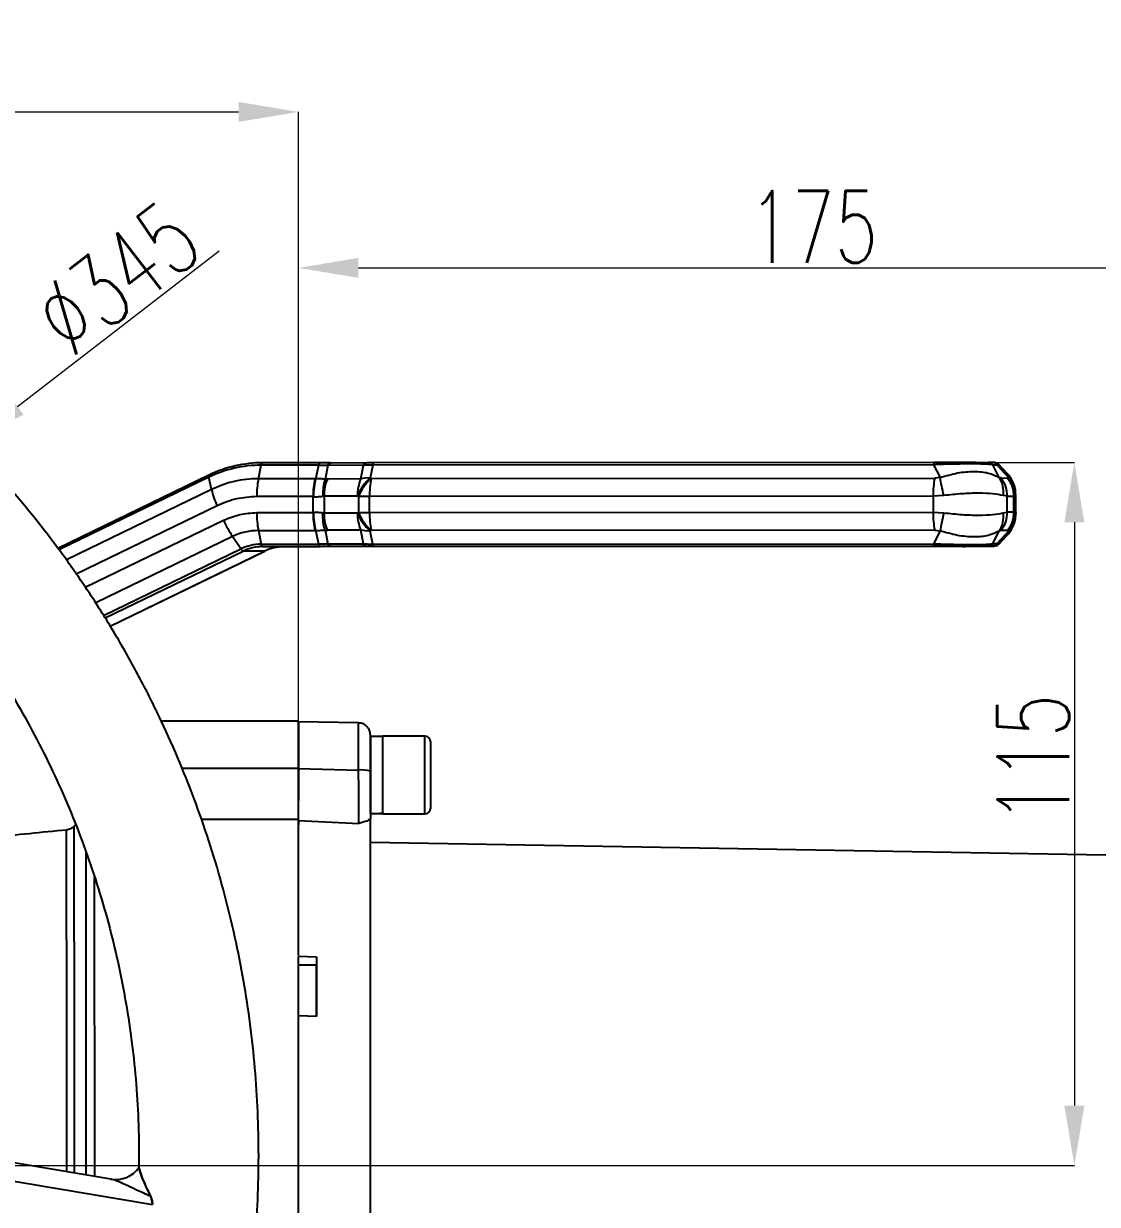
# Model space of a CAD drawing. Header units: millimetres. Extents: x 2371 to 4515, y 843 to 2359.
# Drawn here: x 3357 to 3536.4, y 1241 to 1438.3 of the extents above; entities that cross this region are included whole.
import ezdxf

# ---------------------------------------------------------------- set-up
doc = ezdxf.new("R2010")
doc.units = ezdxf.units.MM
doc.layers.add('AM_5', color=3, linetype='Continuous', lineweight=25)
doc.styles.add('SLDTEXTSTYLE1', font='txt.shx', dxfattribs={"width": 0.7, "bigfont": 'gbcbig.shx'})
doc.dimstyles.new('SLDDIMSTYLE12$0', dxfattribs={"dimtxt": 12, "dimasz": 10, "dimexe": 0, "dimexo": 0.0625, "dimgap": 0.875, "dimtad": 1, "dimdec": 1, "dimlfac": 1.8, "dimrnd": 1e-09, "dimzin": 12, "dimdsep": 46, "dimtxsty": 'SLDTEXTSTYLE1', "dimcen": 0.09, "dimdle": 8.16, "dimclrd": 3, "dimclre": 3, "dimadec": 0, "dimazin": 3, "dimtfac": 1, "dimtdec": 1, "dimtofl": 0, "dimtmove": 0, "dimatfit": 3, "dimfxl": 0, "dimfrac": 2, "dimtolj": 1, "dimlwd": 5, "dimlwe": 5, "dimarcsym": 0})
doc.dimstyles.new('SLDDIMSTYLE12$3', dxfattribs={"dimtxt": 12, "dimasz": 10, "dimexe": 0, "dimexo": 0.0625, "dimgap": 0.875, "dimtad": 1, "dimdec": 1, "dimlfac": 1.8, "dimrnd": 1e-09, "dimzin": 12, "dimdsep": 46, "dimtxsty": 'SLDTEXTSTYLE1', "dimcen": 0.09, "dimdle": 8.16, "dimclrd": 3, "dimclre": 3, "dimadec": 0, "dimazin": 3, "dimtfac": 1, "dimtdec": 1, "dimtofl": 0, "dimtmove": 0, "dimatfit": 3, "dimfxl": 0, "dimfrac": 2, "dimtolj": 1, "dimlwd": 5, "dimlwe": 5, "dimarcsym": 0})

# ---------------------------------------------------------------- blocks, each defined once
blk = doc.blocks.new('*D55')
at = {"layer": 'AM_5', "color": 3, "lineweight": 5, "transparency": 16777216}
blk.add_line((3225.84, 1387.73), (3225.84, 1423.52), dxfattribs=at)
at = {"layer": 'AM_5', "color": 3, "linetype": 'Continuous', "lineweight": 5, "transparency": 16777216}
for p, q in [((3235.84, 1423.52), (3392.91, 1423.52)), ((3402.91, 1321.83), (3402.91, 1423.52))]:
    blk.add_line(p, q, dxfattribs=at)
at = {"layer": 'AM_5', "color": 3, "transparency": 16777216}
for points in [[(3235.84, 1425.19), (3235.84, 1421.86), (3225.84, 1423.52)], [(3392.91, 1425.19), (3392.91, 1421.86), (3402.91, 1423.52)]]:
    blk.add_solid(points, dxfattribs=at)
at = {"layer": 'Defpoints', "color": 0, "transparency": 16777216}
for p in [(3402.91, 1423.52), (3225.84, 1387.67), (3402.91, 1321.77)]:
    blk.add_point(p, dxfattribs=at)
at = {"layer": 'AM_5', "color": 0, "transparency": 16777216, "insert": (3314.38, 1430.4), "char_height": 12, "attachment_point": 5, "style": 'SLDTEXTSTYLE1'}
blk.add_mtext('\\A1;178', dxfattribs=at)
blk = doc.blocks.new('*D45')
at = {"layer": 'AM_5', "color": 3, "lineweight": 5, "transparency": 16777216}
blk.add_line((3402.91, 1319.28), (3402.91, 1397.47), dxfattribs=at)
at = {"layer": 'AM_5', "color": 3, "linetype": 'Continuous', "lineweight": 5, "transparency": 16777216}
for p, q in [((3412.91, 1397.47), (3564.91, 1397.47)), ((3574.91, 1242.13), (3574.91, 1397.47))]:
    blk.add_line(p, q, dxfattribs=at)
at = {"layer": 'AM_5', "color": 3, "transparency": 16777216}
for points in [[(3412.91, 1399.13), (3412.91, 1395.8), (3402.91, 1397.47)], [(3564.91, 1399.13), (3564.91, 1395.8), (3574.91, 1397.47)]]:
    blk.add_solid(points, dxfattribs=at)
at = {"layer": 'Defpoints', "color": 0, "transparency": 16777216}
for p in [(3574.91, 1397.47), (3402.91, 1319.22), (3574.91, 1242.06)]:
    blk.add_point(p, dxfattribs=at)
at = {"layer": 'AM_5', "color": 0, "transparency": 16777216, "insert": (3488.91, 1404.34), "char_height": 12, "attachment_point": 5, "style": 'SLDTEXTSTYLE1'}
blk.add_mtext('\\A1;175', dxfattribs=at)
blk = doc.blocks.new('*D61')
at = {"layer": 'AM_5', "color": 3, "lineweight": 5, "transparency": 16777216}
blk.add_line((3518.18, 1364.99), (3532.53, 1364.99), dxfattribs=at)
at = {"layer": 'AM_5', "color": 3, "linetype": 'Continuous', "lineweight": 5, "transparency": 16777216}
for p, q in [((3532.53, 1354.99), (3532.53, 1257.54)), ((3272.59, 1247.54), (3532.53, 1247.54))]:
    blk.add_line(p, q, dxfattribs=at)
at = {"layer": 'AM_5', "color": 3, "transparency": 16777216}
for points in [[(3530.87, 1354.99), (3534.2, 1354.99), (3532.53, 1364.99)], [(3530.87, 1257.54), (3534.2, 1257.54), (3532.53, 1247.54)]]:
    blk.add_solid(points, dxfattribs=at)
at = {"layer": 'Defpoints', "color": 0, "transparency": 16777216}
for p in [(3518.12, 1364.99), (3272.52, 1247.54), (3532.53, 1247.54)]:
    blk.add_point(p, dxfattribs=at)
at = {"layer": 'AM_5', "color": 0, "transparency": 16777216, "insert": (3525.66, 1315.49), "char_height": 12, "attachment_point": 5, "rotation": 90, "style": 'SLDTEXTSTYLE1'}
blk.add_mtext('\\A1;115', dxfattribs=at)
blk = doc.blocks.new('*D47')
at = {"layer": 'AM_5', "color": 3, "linetype": 'Continuous', "lineweight": 5, "transparency": 16777216}
blk.add_line((3389.65, 1400.29), (3355.97, 1374.29), dxfattribs=at)
at = {"layer": 'AM_5', "color": 3, "lineweight": 5, "transparency": 16777216}
for p, q in [((3288.59, 1322.35), (3288.77, 1322.35)), ((3288.68, 1322.26), (3288.68, 1322.44))]:
    blk.add_line(p, q, dxfattribs=at)
at = {"layer": 'AM_5', "color": 3, "transparency": 16777216}
blk.add_solid([(3354.95, 1375.61), (3356.99, 1372.97), (3348.05, 1368.18)], dxfattribs=at)
at = {"layer": 'Defpoints', "color": 0, "transparency": 16777216}
for p in [(3348.05, 1368.18), (3229.31, 1276.53)]:
    blk.add_point(p, dxfattribs=at)
at = {"layer": 'AM_5', "color": 0, "transparency": 16777216, "insert": (3372.57, 1395.79), "char_height": 12, "attachment_point": 5, "rotation": 37.6642, "style": 'SLDTEXTSTYLE1'}
blk.add_mtext('\\A1;%%C345', dxfattribs=at)

msp = doc.modelspace()

# ---------------------------------------------------------------- linework, layer by layer
at = {"color": 7, "linetype": 'Continuous', "lineweight": 25}
for p, q in [((3406.515, 1364.924), (3396.904, 1364.918)), ((3408.208, 1364.897), (3408.363, 1364.926)), ((3408.363, 1364.926), (3414.327, 1364.937)), ((3415.559, 1364.939), (3509.214, 1364.996)), ((3518.836, 1364.98), (3518.119, 1364.985)), ((3387.955, 1362.854), (3362.695, 1350.617)), ((3396.215, 1362.257), (3396.683, 1364.52)), ((3406.295, 1364.526), (3396.683, 1364.52)), ((3405.826, 1362.26), (3406.295, 1364.526)), ((3407.827, 1364.491), (3407.349, 1362.183)), ((3413.791, 1364.502), (3407.827, 1364.491)), ((3413.318, 1362.217), (3413.791, 1364.502)), ((3415.339, 1364.54), (3414.895, 1362.4)), ((3508.993, 1364.598), (3415.339, 1364.54)), ((3508.993, 1364.598), (3510.101, 1362.448)), ((3519.996, 1362.436), (3518.888, 1364.586)), ((3518.888, 1364.586), (3519.605, 1364.581)), ((3519.759, 1364.636), (3519.605, 1364.581)), ((3519.605, 1364.581), (3521.603, 1362.424)), ((3519.794, 1364.649), (3519.759, 1364.636)), ((3521.388, 1363.065), (3519.864, 1364.71)), ((3521.298, 1363.073), (3521.327, 1363.012)), ((3521.327, 1363.012), (3521.603, 1362.424)), ((3387.927, 1362.5), (3362.883, 1350.367)), ((3388.377, 1360.448), (3387.927, 1362.5)), ((3405.632, 1362.262), (3396.215, 1362.257)), ((3405.632, 1362.262), (3405.826, 1362.26)), ((3407.788, 1362.207), (3407.349, 1362.183)), ((3413.318, 1362.217), (3407.788, 1362.207)), ((3414.078, 1362.353), (3413.318, 1362.217)), ((3414.895, 1362.4), (3414.078, 1362.353)), ((3415.064, 1362.277), (3414.895, 1362.4)), ((3415.064, 1362.277), (3509.197, 1362.335)), ((3510.101, 1362.448), (3509.197, 1362.335)), ((3520.329, 1362.322), (3519.996, 1362.436)), ((3521.432, 1362.313), (3520.329, 1362.322)), ((3521.603, 1362.424), (3521.432, 1362.313)), ((3388.377, 1360.448), (3364.133, 1348.703)), ((3405.356, 1359.265), (3395.939, 1359.259)), ((3405.356, 1356.598), (3405.356, 1359.265)), ((3405.356, 1359.265), (3405.453, 1359.262)), ((3407.004, 1359.366), (3407.223, 1359.389)), ((3407.223, 1359.389), (3412.753, 1359.399)), ((3407.223, 1359.389), (3407.223, 1356.477)), ((3412.753, 1359.399), (3412.922, 1359.277)), ((3413.802, 1359.278), (3412.922, 1359.277)), ((3412.922, 1359.277), (3412.922, 1356.61)), ((3414.789, 1359.279), (3413.802, 1359.278)), ((3508.921, 1359.337), (3414.789, 1359.279)), ((3414.789, 1356.612), (3414.789, 1359.279)), ((3510.728, 1359.45), (3508.921, 1359.337)), ((3508.921, 1359.337), (3508.922, 1356.67)), ((3521.291, 1359.322), (3520.624, 1359.439)), ((3521.291, 1356.656), (3521.291, 1359.322)), ((3521.291, 1359.322), (3522.393, 1359.314)), ((3522.735, 1359.423), (3522.393, 1359.314)), ((3522.393, 1359.314), (3522.393, 1356.647)), ((3522.628, 1359.594), (3522.681, 1359.509)), ((3522.781, 1356.44), (3522.781, 1359.509)), ((3389.318, 1357.731), (3365.778, 1346.327)), ((3367.289, 1344.118), (3390.399, 1355.314)), ((3395.939, 1356.592), (3405.356, 1356.598)), ((3405.453, 1356.601), (3405.356, 1356.598)), ((3407.223, 1356.477), (3407.004, 1356.5)), ((3412.753, 1356.487), (3407.223, 1356.477)), ((3412.922, 1356.61), (3412.753, 1356.487)), ((3412.922, 1356.61), (3413.802, 1356.612)), ((3413.802, 1356.612), (3414.789, 1356.612)), ((3414.789, 1356.612), (3508.922, 1356.67)), ((3508.922, 1356.67), (3510.728, 1356.558)), ((3520.624, 1356.547), (3521.291, 1356.656)), ((3522.393, 1356.647), (3521.291, 1356.656)), ((3522.393, 1356.647), (3522.735, 1356.531)), ((3522.681, 1356.441), (3522.628, 1356.353)), ((3396.215, 1353.59), (3405.632, 1353.596)), ((3396.215, 1353.59), (3396.683, 1351.32)), ((3405.632, 1353.596), (3405.826, 1353.599)), ((3406.295, 1351.326), (3405.826, 1353.599)), ((3407.349, 1353.679), (3407.788, 1353.657)), ((3407.349, 1353.679), (3407.827, 1351.364)), ((3413.318, 1353.667), (3407.788, 1353.657)), ((3414.078, 1353.532), (3413.318, 1353.667)), ((3413.791, 1351.375), (3413.318, 1353.667)), ((3414.895, 1353.487), (3414.078, 1353.532)), ((3414.895, 1353.487), (3415.064, 1353.61)), ((3415.339, 1351.34), (3414.895, 1353.487)), ((3509.197, 1353.668), (3415.064, 1353.61)), ((3510.101, 1353.556), (3508.993, 1351.398)), ((3509.197, 1353.668), (3510.101, 1353.556)), ((3518.888, 1351.386), (3519.996, 1353.544)), ((3521.603, 1353.532), (3519.605, 1351.381)), ((3519.996, 1353.544), (3520.329, 1353.655)), ((3520.329, 1353.655), (3521.432, 1353.647)), ((3521.603, 1353.532), (3521.323, 1352.927)), ((3521.432, 1353.647), (3521.603, 1353.532)), ((3391.891, 1352.592), (3369.027, 1341.516)), ((3393.278, 1350.534), (3391.891, 1352.592)), ((3396.683, 1351.32), (3406.295, 1351.326)), ((3407.827, 1351.364), (3413.791, 1351.375)), ((3415.339, 1351.34), (3508.993, 1351.398)), ((3519.605, 1351.381), (3518.888, 1351.386)), ((3519.605, 1351.381), (3519.861, 1351.276)), ((3519.866, 1351.243), (3521.382, 1352.875)), ((3521.323, 1352.927), (3521.297, 1352.87)), ((3370.33, 1339.417), (3393.278, 1350.534)), ((3370.592, 1338.994), (3393.661, 1350.17)), ((3371.434, 1337.639), (3397.244, 1350.143)), ((3371.438, 1337.633), (3397.275, 1350.15)), ((3397.244, 1350.143), (3393.661, 1350.17)), ((3396.904, 1350.918), (3406.515, 1350.924)), ((3396.904, 1350.918), (3400.487, 1350.892)), ((3513.899, 1350.961), (3400.487, 1350.892)), ((3414.327, 1350.937), (3408.363, 1350.926)), ((3509.214, 1350.996), (3415.559, 1350.939)), ((3518.836, 1350.98), (3518.119, 1350.985)), ((3402.915, 1321.77), (3379.988, 1321.77)), ((3412.95, 1321.486), (3402.915, 1321.661)), ((3417.015, 1319.21), (3414.915, 1319.21)), ((3424.015, 1319.27), (3417.015, 1319.27)), ((3383.438, 1313.906), (3402.915, 1313.906)), ((3402.915, 1313.841), (3412.95, 1313.591)), ((3414.915, 1306.445), (3414.915, 1308.603)), ((3414.915, 1308.43), (3414.915, 1306.33)), ((3417.015, 1306.27), (3424.015, 1306.27)), ((3365.702, 1304.472), (3365.389, 1304.158)), ((3402.915, 1305.315), (3386.693, 1305.315)), ((3402.915, 1305.19), (3402.915, 1304.456)), ((3402.915, 1305.19), (3413.02, 1304.674)), ((3544.441, 1299.25), (3414.915, 1301.511)), ((3402.915, 1282.52), (3405.915, 1282.408)), ((3405.915, 1282.408), (3405.915, 1280.985)), ((3405.915, 1280.985), (3402.915, 1280.985)), ((3405.915, 1272.413), (3402.915, 1272.525)), ((3371.573, 1245.268), (3346.134, 1249.54)), ((3344.855, 1246.658), (3378.507, 1241.045)), ((3376.213, 1247.217), (3376.213, 1247.215)), ((3376.249, 1247.215), (3376.249, 1247.214))]:
    msp.add_line(p, q, dxfattribs=at)
at = {"color": 7, "linetype": 'Continuous', "lineweight": 25, "flags": 128}
for points in [[(3396.683, 1364.52), (3396.704, 1364.608), (3396.727, 1364.687), (3396.753, 1364.756), (3396.781, 1364.814), (3396.81, 1364.859), (3396.841, 1364.892), (3396.872, 1364.912), (3396.904, 1364.918)], [(3387.927, 1362.5), (3387.912, 1362.58), (3387.903, 1362.651), (3387.9, 1362.714), (3387.905, 1362.766), (3387.916, 1362.807), (3387.933, 1362.837), (3387.955, 1362.854)], [(3387.955, 1362.854), (3387.956, 1362.855), (3387.985, 1362.861)], [(3396.904, 1350.918), (3396.872, 1350.925), (3396.841, 1350.945), (3396.81, 1350.979), (3396.781, 1351.025), (3396.753, 1351.083), (3396.727, 1351.152), (3396.704, 1351.231), (3396.683, 1351.32)], [(3397.275, 1350.15), (3397.273, 1350.149), (3397.244, 1350.143)], [(3412.95, 1313.591), (3412.95, 1315.39), (3412.95, 1317.072), (3412.95, 1318.564), (3412.95, 1319.798), (3412.95, 1320.722), (3412.95, 1321.293), (3412.95, 1321.486)], [(3414.915, 1306.33), (3414.915, 1306.506), (3414.915, 1307.025), (3414.915, 1307.858), (3414.915, 1308.959), (3414.915, 1310.269), (3414.915, 1311.715), (3414.915, 1313.22), (3414.915, 1314.699), (3414.915, 1316.073), (3414.915, 1317.267), (3414.915, 1318.215), (3414.915, 1318.865), (3414.915, 1319.181), (3414.915, 1319.21)], [(3417.015, 1306.445), (3417.015, 1306.369), (3417.015, 1306.281), (3417.015, 1306.543), (3417.015, 1307.141), (3417.015, 1308.042), (3417.015, 1309.198), (3417.015, 1310.547), (3417.015, 1312.016), (3417.015, 1313.525), (3417.015, 1314.993), (3417.015, 1316.342), (3417.015, 1317.498), (3417.015, 1318.399), (3417.015, 1318.997), (3417.015, 1319.259), (3417.015, 1319.21)], [(3417.015, 1306.536), (3417.015, 1306.9), (3417.015, 1307.675), (3417.015, 1308.729), (3417.015, 1310.004), (3417.015, 1311.431), (3417.015, 1312.93), (3417.015, 1314.421), (3417.015, 1315.821), (3417.015, 1317.055), (3417.015, 1318.054), (3417.015, 1318.765), (3417.015, 1319.147), (3417.015, 1319.188)], [(3424.015, 1306.27), (3424.015, 1306.281), (3424.015, 1306.543), (3424.015, 1307.141), (3424.015, 1308.042), (3424.015, 1309.198), (3424.015, 1310.547), (3424.015, 1312.016), (3424.015, 1313.525), (3424.015, 1314.993), (3424.015, 1316.342), (3424.015, 1317.498), (3424.015, 1318.399), (3424.015, 1318.997), (3424.015, 1319.259), (3424.015, 1319.27)], [(3414.915, 1313.404), (3414.915, 1313.391), (3414.915, 1312.155), (3414.915, 1310.969), (3414.915, 1309.929), (3414.915, 1309.12), (3414.915, 1308.606), (3414.915, 1308.43)], [(3414.915, 1308.77), (3414.915, 1308.729), (3414.915, 1307.675), (3414.915, 1306.9), (3414.915, 1306.445)]]:
    msp.add_lwpolyline(points, dxfattribs=at)
at = {"color": 7, "linetype": 'Continuous', "lineweight": 25}
for centre, radius, start, end in [((3396.931, 1344.444), 20.474, 90.07527, 115.90712), ((3396.71, 1344.418), 20.102, 90.07529, 115.90707), ((3396.238, 1344.264), 17.993, 90.07527, 115.90712), ((3411.135, 1359.373), 15.196, 169.06221, 180.4319), ((3420.552, 1359.379), 15.196, 169.06221, 180.4319), ((3419.77, 1359.458), 7.017, 156.84756, 180.47841), ((3420.78, 1355.931), 8.541, 132.00657, 156.93397), ((3429.985, 1359.394), 15.196, 169.06221, 180.43184), ((3402.6, 1363.85), 14.624, 193.45011, 204.73439), ((3407.254, 1362.783), 18.436, 203.90163, 213.55836), ((3411.198, 1356.479), 15.259, 179.57667, 190.91491), ((3420.615, 1356.485), 15.259, 179.57667, 190.91491), ((3419.79, 1356.43), 7.037, 179.5333, 203.11856), ((3420.804, 1359.974), 8.57, 203.11136, 227.95126), ((3430.047, 1356.5), 15.259, 179.57677, 190.91492), ((3396.228, 1343.663), 9.927, 90.07527, 115.90712), ((3396.694, 1343.502), 7.818, 90.07527, 115.90712), ((3393.954, 1350.861), 0.75, 205.79928, 247.02737), ((3396.914, 1343.473), 7.445, 90.07527, 115.90712), ((3400.497, 1343.446), 7.445, 90.07527, 115.90712), ((3424.015, 1318.27), 1, 360, 90), ((3413.431, 1308.263), 5.35, 73.89602, 95.15846), ((3424.015, 1307.27), 1, 270, 360), ((3372.404, 1249.862), 4.669, 259.74027, 325.43734)]:
    msp.add_arc(centre, radius, start, end, dxfattribs=at)
for centre, start_param, end_param in [((3414.915, 1312.77), 4.712389, 4.9017857), ((3417.015, 1312.77), 4.6181166, 4.712389)]:
    msp.add_ellipse(centre, major_axis=(11.154, 0), ratio=0.5773485, start_param=start_param, end_param=end_param, dxfattribs=at)
for points, knots in [([(3225.482, 1078.805), (3228.043, 1078.83), (3231.623, 1078.865), (3236.892, 1079.144), (3241.357, 1079.479), (3246.673, 1080.044), (3252.242, 1080.818), (3258.055, 1081.828), (3264.026, 1083.084), (3270.102, 1084.595), (3276.24, 1086.365), (3282.406, 1088.399), (3288.569, 1090.699), (3294.706, 1093.264), (3300.794, 1096.094), (3306.814, 1099.188), (3312.746, 1102.543), (3318.575, 1106.155), (3324.285, 1110.021), (3329.861, 1114.135), (3335.288, 1118.492), (3340.554, 1123.086), (3345.645, 1127.911), (3350.55, 1132.958), (3355.257, 1138.221), (3359.755, 1143.691), (3364.033, 1149.36), (3368.081, 1155.217), (3371.891, 1161.253), (3375.453, 1167.459), (3378.758, 1173.824), (3381.799, 1180.336), (3384.568, 1186.986), (3387.058, 1193.76), (3389.264, 1200.648), (3391.178, 1207.637), (3392.797, 1214.714), (3394.115, 1221.868), (3395.128, 1229.085), (3395.832, 1236.352), (3396.225, 1243.656), (3396.304, 1250.984), (3396.067, 1258.322), (3395.513, 1265.657), (3394.641, 1272.974), (3393.45, 1280.261), (3391.942, 1287.504), (3390.117, 1294.689), (3387.977, 1301.802), (3385.523, 1308.829), (3382.758, 1315.758), (3379.685, 1322.574), (3376.308, 1329.265), (3372.631, 1335.816), (3368.657, 1342.216), (3364.392, 1348.452), (3359.841, 1354.51), (3355.009, 1360.378), (3349.902, 1366.045), (3344.525, 1371.497), (3339.078, 1376.545), (3333.605, 1381.197), (3328.147, 1385.466), (3322.522, 1389.509), (3316.74, 1393.317), (3310.813, 1396.885), (3304.75, 1400.207), (3298.565, 1403.278), (3292.268, 1406.091), (3285.874, 1408.643), (3279.399, 1410.929), (3272.862, 1412.945), (3266.287, 1414.688), (3259.714, 1416.153), (3253.22, 1417.334), (3246.93, 1418.231), (3241.407, 1418.815), (3236.524, 1419.182), (3231.7, 1419.422), (3225.725, 1419.539), (3220.209, 1419.429), (3214.939, 1419.157), (3210.475, 1418.82), (3205.159, 1418.255), (3199.59, 1417.481), (3193.776, 1416.471), (3187.805, 1415.215), (3181.729, 1413.705), (3175.591, 1411.934), (3169.426, 1409.9), (3163.262, 1407.6), (3157.126, 1405.035), (3151.038, 1402.205), (3145.018, 1399.111), (3139.085, 1395.756), (3133.256, 1392.144), (3127.546, 1388.278), (3121.971, 1384.164), (3116.544, 1379.807), (3111.278, 1375.213), (3106.187, 1370.388), (3101.282, 1365.341), (3096.575, 1360.078), (3092.077, 1354.608), (3087.799, 1348.94), (3083.75, 1343.082), (3079.94, 1337.046), (3076.379, 1330.84), (3073.074, 1324.475), (3070.031, 1317.963), (3067.269, 1311.312), (3064.932, 1305.03), (3063.654, 1300.924), (3063.09, 1299.116)], [0, 0, 0, 0, 0.0102074, 0.014274, 0.021037, 0.0280561, 0.0355867, 0.0434511, 0.0515783, 0.0599113, 0.0684099, 0.0770439, 0.085791, 0.0946336, 0.1035582, 0.112554, 0.1216124, 0.1307262, 0.1398897, 0.1490979, 0.1583469, 0.1676331, 0.1769537, 0.1863062, 0.1956884, 0.2050985, 0.2145348, 0.2239961, 0.233481, 0.2429885, 0.2525178, 0.262068, 0.2716385, 0.2812287, 0.2908382, 0.3004664, 0.3101132, 0.3197782, 0.3294613, 0.3391624, 0.3488814, 0.3586183, 0.3683733, 0.3781464, 0.387938, 0.3977483, 0.4075776, 0.4174265, 0.4272956, 0.4371854, 0.4470968, 0.4570307, 0.4669882, 0.4769704, 0.486979, 0.4970156, 0.5070822, 0.5171812, 0.5273154, 0.5374882, 0.5477037, 0.5569145, 0.5661226, 0.5753266, 0.5845258, 0.5937191, 0.6029052, 0.6120821, 0.6212471, 0.6303962, 0.6395236, 0.6486197, 0.6576679, 0.6666375, 0.6754633, 0.6839789, 0.6919633, 0.6976055, 0.7035012, 0.7112199, 0.7214273, 0.7254939, 0.7322569, 0.739276, 0.7468066, 0.754671, 0.7627982, 0.7711312, 0.7796298, 0.7882638, 0.7970109, 0.8058535, 0.8147781, 0.8237739, 0.8328323, 0.8419461, 0.8511096, 0.8603178, 0.8695668, 0.878853, 0.8881736, 0.8975261, 0.9069083, 0.9163184, 0.9257547, 0.935216, 0.9447009, 0.9542084, 0.9637377, 0.9732879, 0.9828584, 0.9924486, 1, 1, 1, 1]), ([(3226.298, 1399.494), (3228.699, 1399.457), (3232.058, 1399.404), (3237, 1399.1), (3241.19, 1398.744), (3246.177, 1398.153), (3251.398, 1397.353), (3256.844, 1396.315), (3262.432, 1395.031), (3268.111, 1393.493), (3273.839, 1391.695), (3279.583, 1389.635), (3285.313, 1387.311), (3291.005, 1384.723), (3296.637, 1381.873), (3302.189, 1378.763), (3307.642, 1375.396), (3312.98, 1371.777), (3318.185, 1367.91), (3323.244, 1363.801), (3328.142, 1359.457), (3332.866, 1354.885), (3337.401, 1350.091), (3341.737, 1345.086), (3345.862, 1339.876), (3349.764, 1334.473), (3353.434, 1328.886), (3356.86, 1323.125), (3360.034, 1317.201), (3362.948, 1311.126), (3365.593, 1304.911), (3367.961, 1298.569), (3370.045, 1292.112), (3371.84, 1285.552), (3373.34, 1278.904), (3374.539, 1272.18), (3375.435, 1265.394), (3376.011, 1258.561), (3376.285, 1252.494), (3376.233, 1248.71), (3376.213, 1247.217)], [0, 0, 0, 0, 0.0302952, 0.0423856, 0.0624901, 0.08336, 0.1057536, 0.1291426, 0.1533151, 0.1781023, 0.2033838, 0.2290707, 0.2550958, 0.2814075, 0.3079654, 0.3347376, 0.3616982, 0.3888263, 0.4161047, 0.4435189, 0.4710571, 0.4987089, 0.526466, 0.5543209, 0.5822674, 0.6103001, 0.6384144, 0.6666062, 0.6948723, 0.7232096, 0.7516156, 0.7800883, 0.8086258, 0.8372268, 0.86589, 0.8946146, 0.9234, 0.9522458, 0.9811519, 1, 1, 1, 1]), ([(3406.295, 1364.526), (3406.309, 1364.584), (3406.337, 1364.702), (3406.391, 1364.826), (3406.451, 1364.909), (3406.494, 1364.919), (3406.515, 1364.924)], [0, 0, 0, 0, 0.2499973, 0.4999982, 0.7499991, 1, 1, 1, 1]), ([(3408.218, 1364.898), (3407.952, 1364.9), (3407.42, 1364.903), (3406.77, 1364.902), (3406.444, 1364.901)], [0, 0, 0, 0, 0.4996452, 1, 1, 1, 1]), ([(3407.827, 1364.491), (3407.86, 1364.555), (3407.925, 1364.683), (3408.058, 1364.815), (3408.155, 1364.888), (3408.208, 1364.897), (3408.208, 1364.897)], [0, 0, 0, 0, 0.3327347, 0.6654694, 0.9982041, 1, 1, 1, 1]), ([(3414.327, 1364.937), (3414.516, 1364.937), (3414.891, 1364.938), (3415.337, 1364.938), (3415.559, 1364.939)], [0, 0, 0, 0, 0.5040088, 1, 1, 1, 1]), ([(3509.214, 1364.996), (3510.243, 1364.996), (3511.713, 1364.997), (3513.603, 1364.996), (3514.814, 1364.995), (3515.888, 1364.993), (3517.211, 1364.99), (3517.746, 1364.987), (3518.119, 1364.985)], [0, 0, 0, 0, 0.2713523, 0.38737, 0.5008964, 0.614411, 0.7305771, 1, 1, 1, 1]), ([(3519.807, 1364.688), (3519.727, 1364.755), (3519.521, 1364.93), (3519.088, 1364.961), (3518.824, 1364.98)], [0, 0, 0, 0, 0.3878889, 1, 1, 1, 1]), ([(3406.295, 1364.526), (3406.57, 1364.524), (3407.131, 1364.521), (3407.592, 1364.501), (3407.827, 1364.491)], [0, 0, 0, 0, 0.4915101, 1, 1, 1, 1]), ([(3415.339, 1364.54), (3415.063, 1364.538), (3414.506, 1364.535), (3414.031, 1364.513), (3413.791, 1364.502)], [0, 0, 0, 0, 0.4950466, 1, 1, 1, 1]), ([(3518.888, 1364.586), (3518.448, 1364.625), (3517.63, 1364.698), (3515.216, 1364.734), (3512.217, 1364.705), (3510.123, 1364.635), (3508.993, 1364.598)], [0, 0, 0, 0, 0.2683795, 0.4991161, 0.7297085, 1, 1, 1, 1]), ([(3510.101, 1362.448), (3511.084, 1362.739), (3513.016, 1363.311), (3515.819, 1363.537), (3518.296, 1363.305), (3519.423, 1362.729), (3519.996, 1362.436)], [0, 0, 0, 0, 0.2542867, 0.4999835, 0.7458358, 1, 1, 1, 1]), ([(3522.738, 1359.592), (3522.719, 1359.933), (3522.681, 1360.622), (3522.356, 1361.616), (3521.91, 1362.466), (3521.5, 1362.91), (3521.327, 1363.098)], [0, 0, 0, 0, 0.2636578, 0.5332699, 0.8030498, 1, 1, 1, 1]), ([(3405.453, 1359.262), (3405.48, 1359.802), (3405.535, 1360.883), (3405.729, 1361.801), (3405.826, 1362.26)], [0, 0, 0, 0, 0.5, 1, 1, 1, 1]), ([(3407.349, 1362.183), (3407.116, 1362.194), (3406.654, 1362.216), (3406.1, 1362.245), (3405.826, 1362.26)], [0, 0, 0, 0, 0.5043986, 1, 1, 1, 1]), ([(3407.349, 1362.183), (3407.225, 1361.747), (3406.975, 1360.874), (3406.994, 1359.869), (3407.004, 1359.366)], [0, 0, 0, 0, 0.50000007, 1, 1, 1, 1]), ([(3407.223, 1359.389), (3407.248, 1359.892), (3407.298, 1360.897), (3407.624, 1361.77), (3407.788, 1362.207)], [0, 0, 0, 0, 0.4999559, 1, 1, 1, 1]), ([(3510.728, 1359.45), (3510.601, 1359.994), (3510.346, 1361.081), (3510.182, 1361.992), (3510.101, 1362.448)], [0, 0, 0, 0, 0.5000005, 1, 1, 1, 1]), ([(3519.996, 1362.436), (3520.221, 1361.98), (3520.672, 1361.068), (3520.64, 1359.982), (3520.623, 1359.439)], [0, 0, 0, 0, 0.4999977, 1, 1, 1, 1]), ([(3522.735, 1359.423), (3522.675, 1359.967), (3522.553, 1361.054), (3521.92, 1361.968), (3521.603, 1362.424)], [0, 0, 0, 0, 0.5000008, 1, 1, 1, 1]), ([(3405.453, 1359.262), (3405.726, 1359.255), (3406.28, 1359.242), (3406.76, 1359.324), (3407.004, 1359.366)], [0, 0, 0, 0, 0.49168447, 1, 1, 1, 1]), ([(3520.624, 1359.439), (3520.089, 1359.548), (3519.037, 1359.764), (3516.59, 1359.855), (3513.758, 1359.77), (3511.75, 1359.558), (3510.728, 1359.45)], [0, 0, 0, 0, 0.2542566, 0.5000164, 0.7456194, 1, 1, 1, 1]), ([(3407.004, 1356.5), (3406.76, 1356.541), (3406.28, 1356.622), (3405.726, 1356.608), (3405.453, 1356.601)], [0, 0, 0, 0, 0.5082251, 1, 1, 1, 1]), ([(3405.826, 1353.599), (3405.729, 1354.059), (3405.535, 1354.979), (3405.48, 1356.06), (3405.453, 1356.601)], [0, 0, 0, 0, 0.5, 1, 1, 1, 1]), ([(3407.349, 1353.679), (3407.225, 1354.117), (3406.975, 1354.992), (3406.994, 1355.998), (3407.004, 1356.5)], [0, 0, 0, 0, 0.5008043, 1, 1, 1, 1]), ([(3510.728, 1356.558), (3510.602, 1356.018), (3510.347, 1354.931), (3510.183, 1354.016), (3510.101, 1353.556)], [0, 0, 0, 0, 0.4968674, 1, 1, 1, 1]), ([(3510.728, 1356.558), (3511.75, 1356.45), (3513.758, 1356.238), (3516.59, 1356.149), (3519.037, 1356.232), (3520.089, 1356.441), (3520.624, 1356.547)], [0, 0, 0, 0, 0.2543758, 0.4999836, 0.7457388, 1, 1, 1, 1]), ([(3520.623, 1356.547), (3520.64, 1356.003), (3520.672, 1354.915), (3520.221, 1354.001), (3519.996, 1353.544)], [0, 0, 0, 0, 0.5000023, 1, 1, 1, 1]), ([(3521.325, 1352.846), (3521.498, 1353.034), (3521.909, 1353.478), (3522.356, 1354.33), (3522.681, 1355.323), (3522.72, 1356.014), (3522.739, 1356.355)], [0, 0, 0, 0, 0.19724921, 0.46693834, 0.73645063, 1, 1, 1, 1]), ([(3522.735, 1356.531), (3522.675, 1355.991), (3522.555, 1354.905), (3521.922, 1353.992), (3521.603, 1353.532)], [0, 0, 0, 0, 0.4968676, 1, 1, 1, 1]), ([(3405.826, 1353.599), (3406.1, 1353.614), (3406.654, 1353.644), (3407.116, 1353.667), (3407.349, 1353.679)], [0, 0, 0, 0, 0.4960838, 1, 1, 1, 1]), ([(3519.996, 1353.544), (3519.423, 1353.255), (3518.296, 1352.686), (3515.813, 1352.46), (3513.009, 1352.694), (3511.076, 1353.267), (3510.101, 1353.556)], [0, 0, 0, 0, 0.2541572, 0.5000143, 0.7476258, 1, 1, 1, 1]), ([(3407.827, 1351.364), (3407.592, 1351.353), (3407.131, 1351.331), (3406.57, 1351.328), (3406.295, 1351.326)], [0, 0, 0, 0, 0.5084817, 1, 1, 1, 1]), ([(3406.515, 1350.924), (3406.494, 1350.929), (3406.451, 1350.94), (3406.391, 1351.024), (3406.337, 1351.149), (3406.309, 1351.267), (3406.295, 1351.326)], [0, 0, 0, 0, 0.2500001, 0.5000002, 0.7500003, 1, 1, 1, 1]), ([(3413.791, 1351.375), (3414.031, 1351.364), (3414.506, 1351.344), (3415.063, 1351.342), (3415.339, 1351.34)], [0, 0, 0, 0, 0.5049534, 1, 1, 1, 1]), ([(3508.993, 1351.398), (3510.114, 1351.361), (3512.198, 1351.293), (3515.192, 1351.259), (3517.621, 1351.286), (3518.444, 1351.351), (3518.888, 1351.386)], [0, 0, 0, 0, 0.2680966, 0.49882268, 0.72946368, 1, 1, 1, 1]), ([(3518.2, 1350.974), (3518.328, 1350.975), (3518.894, 1350.977), (3519.451, 1351.006), (3519.733, 1351.213), (3519.836, 1351.289)], [0, 0, 0, 0, 0.1564038, 0.6938153, 1, 1, 1, 1]), ([(3408.363, 1350.926), (3408.076, 1350.926), (3407.514, 1350.925), (3406.844, 1350.924), (3406.515, 1350.924)], [0, 0, 0, 0, 0.5097088, 1, 1, 1, 1]), ([(3415.559, 1350.939), (3415.337, 1350.938), (3414.891, 1350.938), (3414.516, 1350.937), (3414.327, 1350.937)], [0, 0, 0, 0, 0.495991, 1, 1, 1, 1]), ([(3518.119, 1350.985), (3517.742, 1350.988), (3517.203, 1350.99), (3515.87, 1350.993), (3514.793, 1350.995), (3513.58, 1350.996), (3511.696, 1350.997), (3510.235, 1350.996), (3509.214, 1350.996)], [0, 0, 0, 0, 0.2715623, 0.3875926, 0.5011305, 0.6146375, 0.7308194, 1, 1, 1, 1]), ([(3513.899, 1350.961), (3514.878, 1350.962), (3516.275, 1350.963), (3517.671, 1350.966), (3518.426, 1350.968), (3518.935, 1350.971), (3519.317, 1350.975), (3519.034, 1350.978), (3518.836, 1350.98)], [0, 0, 0, 0, 0.2713523, 0.38737, 0.5008964, 0.614411, 0.7305771, 1, 1, 1, 1]), ([(3402.915, 1313.906), (3402.915, 1314.969), (3402.915, 1317.094), (3402.915, 1319.663), (3402.915, 1321.432), (3402.915, 1321.655), (3402.915, 1321.767)], [0, 0, 0, 0, 0.2503661, 0.5007322, 0.7510982, 1, 1, 1, 1]), ([(3402.915, 1321.661), (3402.915, 1321.55), (3402.915, 1321.328), (3402.915, 1319.528), (3402.915, 1317.881), (3402.915, 1316.814), (3402.915, 1316.77)], [0, 0, 0, 0, 0.32863136, 0.65726272, 0.98589409, 1, 1, 1, 1]), ([(3414.915, 1319.069), (3414.915, 1319.126), (3414.915, 1319.376), (3414.915, 1319.463), (3414.915, 1319.486), (3414.915, 1319.489), (3414.915, 1319.495), (3414.915, 1319.502), (3414.915, 1319.524), (3414.908, 1319.764), (3414.82, 1320.195), (3414.505, 1320.752), (3414.026, 1321.188), (3413.475, 1321.456), (3413.099, 1321.454), (3412.956, 1321.454)], [0, 0, 0, 0, 0.0799652, 0.3519428, 0.420096, 0.4244444, 0.4252673, 0.4262442, 0.4288884, 0.4379541, 0.5614142, 0.669529, 0.7910614, 0.920557, 1, 1, 1, 1]), ([(3414.915, 1319.069), (3414.915, 1319.058), (3414.915, 1318.906), (3414.915, 1317.792), (3414.915, 1315.86), (3414.915, 1314.222), (3414.915, 1313.403)], [0, 0, 0, 0, 0.02552267, 0.35034845, 0.67517422, 1, 1, 1, 1]), ([(3425.015, 1312.77), (3425.015, 1313.462), (3425.015, 1314.526), (3425.015, 1315.807), (3425.015, 1316.688), (3425.015, 1317.398), (3425.015, 1318.084), (3425.015, 1318.197), (3425.015, 1318.27)], [0, 0, 0, 0, 0.2394568, 0.3683607, 0.5, 0.6316393, 0.7605432, 1, 1, 1, 1]), ([(3402.915, 1305.19), (3402.915, 1305.471), (3402.915, 1306.033), (3402.915, 1308.051), (3402.915, 1310.701), (3402.915, 1312.793), (3402.915, 1313.841)], [0, 0, 0, 0, 0.2500466, 0.4994486, 0.7493959, 1, 1, 1, 1]), ([(3413.02, 1304.674), (3413.019, 1304.949), (3413.018, 1305.319), (3413.013, 1306.274), (3413.008, 1306.952), (3413.003, 1307.768), (3412.993, 1308.786), (3412.98, 1310.097), (3412.967, 1311.727), (3412.956, 1312.95), (3412.95, 1313.591)], [0, 0, 0, 0, 0.2442896, 0.3290361, 0.4144899, 0.500125, 0.5979924, 0.7157703, 0.8510724, 1, 1, 1, 1]), ([(3402.915, 1312.771), (3402.915, 1312.215), (3402.915, 1311.103), (3402.915, 1309.684), (3402.915, 1308.754), (3402.915, 1308.393), (3402.915, 1308.656), (3402.915, 1308.77)], [0, 0, 0, 0, 0.2095815, 0.4191631, 0.6287446, 0.8383262, 1, 1, 1, 1]), ([(3414.915, 1313.403), (3414.915, 1312.643), (3414.915, 1311.128), (3414.915, 1309), (3414.915, 1307.043), (3414.915, 1305.978), (3414.915, 1305.444)], [0, 0, 0, 0, 0.2507669, 0.5000113, 0.749245, 1, 1, 1, 1]), ([(3425.015, 1307.27), (3425.015, 1307.344), (3425.015, 1307.457), (3425.015, 1308.142), (3425.015, 1308.852), (3425.015, 1309.733), (3425.015, 1311.014), (3425.015, 1312.078), (3425.015, 1312.77)], [0, 0, 0, 0, 0.2394568, 0.3683607, 0.5, 0.6316393, 0.7605432, 1, 1, 1, 1]), ([(3365.409, 1304.179), (3365.228, 1304.026), (3364.866, 1303.721), (3364.401, 1303.636), (3364.168, 1303.593)], [0, 0, 0, 0, 0.5000001, 1, 1, 1, 1]), ([(3365.402, 1304.099), (3365.402, 1304.122), (3365.402, 1304.263), (3365.403, 1303.604), (3365.404, 1302.063), (3365.405, 1299.483), (3365.406, 1295.981), (3365.406, 1291.545), (3365.407, 1286.215), (3365.408, 1280.029), (3365.409, 1273.035), (3365.409, 1265.308), (3365.41, 1256.873), (3365.41, 1250.483), (3365.41, 1246.818), (3365.41, 1246.303)], [0, 0, 0, 0, 0.016394, 0.101859, 0.1878451, 0.2743525, 0.3613811, 0.4489308, 0.5370018, 0.6255939, 0.7147072, 0.8043418, 0.8944974, 0.9851743, 1, 1, 1, 1]), ([(3402.915, 1282.602), (3402.915, 1283.299), (3402.915, 1286.27), (3402.915, 1290.72), (3402.915, 1295.863), (3402.915, 1300.016), (3402.915, 1303.299), (3402.915, 1304.643), (3402.915, 1305.315)], [0, 0, 0, 0, 0.0577205, 0.2461764, 0.4346323, 0.6230882, 0.8115441, 1, 1, 1, 1]), ([(3402.915, 1297.253), (3402.915, 1298.401), (3402.915, 1300.751), (3402.915, 1303.418), (3402.915, 1304.599), (3402.915, 1305.19)], [0, 0, 0, 0, 0.3234516, 0.6617258, 1, 1, 1, 1]), ([(3414.915, 1305.444), (3414.769, 1305.324), (3414.477, 1305.083), (3413.507, 1304.81), (3413.02, 1304.674)], [0, 0, 0, 0, 0.4975573, 1, 1, 1, 1]), ([(3364.177, 1303.576), (3360.023, 1303.173), (3352.653, 1302.458), (3345.311, 1301.5), (3342.108, 1301.083)], [0, 0, 0, 0, 0.56379171, 1, 1, 1, 1]), ([(3364.186, 1246.509), (3364.186, 1248.455), (3364.185, 1253.325), (3364.185, 1258.678), (3364.185, 1262.847), (3364.185, 1265.093), (3364.185, 1267.299), (3364.184, 1269.462), (3364.184, 1271.581), (3364.184, 1273.652), (3364.184, 1276.617), (3364.183, 1280.508), (3364.182, 1285.21), (3364.181, 1289.829), (3364.181, 1293.633), (3364.18, 1296.655), (3364.179, 1298.982), (3364.179, 1300.937), (3364.178, 1302.424), (3364.177, 1303.409), (3364.177, 1303.527), (3364.176, 1303.586)], [0, 0, 0, 0, 0.0577112, 0.1444095, 0.1693942, 0.1944696, 0.2196359, 0.2448929, 0.2702408, 0.2956794, 0.3212087, 0.3825805, 0.4507211, 0.5256294, 0.607304, 0.6655257, 0.7267557, 0.7909939, 0.8582398, 0.9284932, 1, 1, 1, 1]), ([(3367.452, 1245.96), (3367.452, 1247.703), (3367.451, 1251.873), (3367.45, 1258.192), (3367.448, 1264.689), (3367.446, 1269.205), (3367.445, 1271.935), (3367.445, 1273.22), (3367.444, 1274.444), (3367.443, 1275.609), (3367.443, 1276.715), (3367.441, 1279.835), (3367.438, 1284.691), (3367.434, 1290.669), (3367.436, 1295.329), (3367.427, 1298.319), (3367.426, 1299.529), (3367.426, 1299.856)], [0, 0, 0, 0, 0.0708686, 0.1695597, 0.2704087, 0.3610308, 0.383079, 0.4044252, 0.4250694, 0.4450117, 0.4642519, 0.4827902, 0.6102084, 0.7376719, 0.865182, 0.9635673, 1, 1, 1, 1]), ([(3368.866, 1245.723), (3368.866, 1246.949), (3368.865, 1251.031), (3368.864, 1257.714), (3368.862, 1265.764), (3368.859, 1273.517), (3368.856, 1280.868), (3368.852, 1287.602), (3368.849, 1292.543), (3368.847, 1294.929), (3368.847, 1295.658)], [0, 0, 0, 0, 0.0570997, 0.1899714, 0.32791, 0.4709149, 0.6189859, 0.7721223, 0.9303237, 1, 1, 1, 1]), ([(3402.915, 1225.103), (3402.915, 1228.397), (3402.915, 1234.985), (3402.915, 1244.538), (3402.915, 1253.72), (3402.915, 1262.429), (3402.915, 1270.542), (3402.915, 1277.278), (3402.915, 1280.958), (3402.915, 1282.432)], [0, 0, 0, 0, 0.149957, 0.2999139, 0.4498709, 0.5998278, 0.7497848, 0.8997417, 1, 1, 1, 1]), ([(3405.915, 1272.413), (3405.915, 1273.684), (3405.915, 1276.707), (3405.915, 1279.415), (3405.915, 1280.985)], [0, 0, 0, 0, 0.4203629, 1, 1, 1, 1]), ([(3376.249, 1247.215), (3376.257, 1247.18), (3376.275, 1247.102), (3376.461, 1246.45), (3376.979, 1244.937), (3377.722, 1243.38), (3378.218, 1242.338)], [0, 0, 0, 0, 0.1105283, 0.2490059, 0.4974103, 1, 1, 1, 1]), ([(3378.241, 1242.337), (3377.734, 1243.379), (3376.976, 1244.937), (3376.469, 1246.427), (3376.28, 1247.084), (3376.259, 1247.171), (3376.249, 1247.215)], [0, 0, 0, 0, 0.5024672, 0.7509757, 0.8756525, 1, 1, 1, 1]), ([(3378.241, 1242.337), (3377.853, 1242.527), (3376.926, 1242.981), (3375.479, 1243.618), (3373.913, 1244.352), (3372.529, 1245.011), (3371.852, 1245.193), (3371.573, 1245.268)], [0, 0, 0, 0, 0.1543805, 0.3689656, 0.5771659, 0.8257398, 1, 1, 1, 1]), ([(3378.218, 1242.338), (3378.228, 1242.309), (3378.292, 1242.12), (3378.408, 1241.827), (3378.505, 1241.416), (3378.506, 1241.164), (3378.507, 1241.045)], [0, 0, 0, 0, 0.0709429, 0.4685237, 0.7475032, 1, 1, 1, 1]), ([(3378.507, 1241.045), (3378.506, 1241.163), (3378.505, 1241.415), (3378.395, 1241.857), (3378.3, 1242.152), (3378.241, 1242.337)], [0, 0, 0, 0, 0.2505518, 0.5313012, 1, 1, 1, 1])]:
    msp.add_open_spline(points, degree=3, knots=knots, dxfattribs=at)
for points in [[(3413.791, 1364.502), (3413.824, 1364.566), (3413.889, 1364.693), (3414.021, 1364.83), (3414.169, 1364.92), (3414.275, 1364.932), (3414.327, 1364.937)], [(3415.559, 1364.939), (3415.538, 1364.934), (3415.495, 1364.924), (3415.435, 1364.841), (3415.38, 1364.716), (3415.353, 1364.599), (3415.339, 1364.54)], [(3509.214, 1364.996), (3509.192, 1364.991), (3509.15, 1364.981), (3509.089, 1364.898), (3509.035, 1364.774), (3509.007, 1364.656), (3508.993, 1364.598)], [(3518.119, 1364.985), (3518.194, 1364.98), (3518.342, 1364.97), (3518.552, 1364.887), (3518.743, 1364.762), (3518.84, 1364.645), (3518.888, 1364.586)], [(3519.605, 1364.581), (3519.556, 1364.639), (3519.459, 1364.757), (3519.269, 1364.882), (3519.059, 1364.965), (3518.91, 1364.975), (3518.836, 1364.98)], [(3414.895, 1362.4), (3414.675, 1362.189), (3414.234, 1361.767), (3413.647, 1361.022), (3413.134, 1360.227), (3412.88, 1359.675), (3412.753, 1359.399)], [(3509.197, 1362.335), (3509.117, 1361.876), (3508.958, 1360.958), (3508.933, 1359.877), (3508.921, 1359.337)], [(3520.329, 1362.322), (3520.607, 1361.862), (3521.161, 1360.944), (3521.248, 1359.863), (3521.291, 1359.322)], [(3521.432, 1362.313), (3521.709, 1361.854), (3522.264, 1360.936), (3522.35, 1359.855), (3522.393, 1359.314)], [(3395.939, 1359.259), (3394.796, 1359.192), (3392.508, 1359.059), (3390.381, 1358.174), (3389.318, 1357.731)], [(3390.399, 1355.314), (3391.289, 1355.684), (3393.069, 1356.425), (3394.982, 1356.536), (3395.939, 1356.592)], [(3407.788, 1353.657), (3407.624, 1354.094), (3407.298, 1354.969), (3407.248, 1355.975), (3407.223, 1356.477)], [(3412.753, 1356.487), (3412.88, 1356.212), (3413.134, 1355.661), (3413.647, 1354.866), (3414.234, 1354.121), (3414.675, 1353.699), (3414.895, 1353.487)], [(3508.922, 1356.67), (3508.934, 1356.13), (3508.959, 1355.048), (3509.118, 1354.128), (3509.197, 1353.668)], [(3521.291, 1356.656), (3521.248, 1356.115), (3521.161, 1355.034), (3520.607, 1354.115), (3520.329, 1353.655)], [(3522.393, 1356.647), (3522.35, 1356.107), (3522.264, 1355.026), (3521.709, 1354.106), (3521.432, 1353.647)], [(3408.363, 1350.926), (3408.311, 1350.932), (3408.205, 1350.944), (3408.058, 1351.035), (3407.925, 1351.172), (3407.86, 1351.3), (3407.827, 1351.364)], [(3414.327, 1350.937), (3414.275, 1350.943), (3414.169, 1350.955), (3414.021, 1351.046), (3413.889, 1351.183), (3413.824, 1351.311), (3413.791, 1351.375)], [(3415.559, 1350.939), (3415.538, 1350.944), (3415.495, 1350.955), (3415.435, 1351.038), (3415.38, 1351.164), (3415.353, 1351.281), (3415.339, 1351.34)], [(3509.214, 1350.996), (3509.192, 1351.001), (3509.15, 1351.012), (3509.089, 1351.095), (3509.035, 1351.221), (3509.007, 1351.339), (3508.993, 1351.398)], [(3518.888, 1351.386), (3518.84, 1351.327), (3518.743, 1351.21), (3518.552, 1351.084), (3518.342, 1351.001), (3518.194, 1350.991), (3518.119, 1350.985)], [(3519.605, 1351.381), (3519.556, 1351.322), (3519.459, 1351.204), (3519.269, 1351.079), (3519.059, 1350.996), (3518.91, 1350.985), (3518.836, 1350.98)], [(3402.915, 1313.841), (3402.915, 1314.895), (3402.915, 1317.003), (3402.915, 1319.556), (3402.915, 1321.32), (3402.915, 1321.547), (3402.915, 1321.661)], [(3402.915, 1317.021), (3402.915, 1316.957), (3402.915, 1316.829), (3402.915, 1315.846), (3402.915, 1314.441), (3402.915, 1313.327), (3402.915, 1312.771)], [(3402.915, 1305.315), (3402.915, 1305.593), (3402.915, 1306.148), (3402.915, 1308.154), (3402.915, 1310.784), (3402.915, 1312.865), (3402.915, 1313.906)], [(3414.915, 1218.56), (3414.915, 1222.212), (3414.915, 1229.515), (3414.915, 1240.158), (3414.915, 1250.401), (3414.915, 1260.102), (3414.915, 1269.141), (3414.915, 1277.403), (3414.915, 1284.784), (3414.915, 1291.189), (3414.915, 1296.544), (3414.915, 1300.752), (3414.915, 1303.872), (3414.915, 1304.92), (3414.915, 1305.444)], [(3405.915, 1282.408), (3405.915, 1280.832), (3405.915, 1277.679), (3405.915, 1274.169), (3405.915, 1272.413)], [(3402.915, 1270.99), (3402.915, 1272.747), (3402.915, 1276.262), (3402.915, 1279.41), (3402.915, 1280.985)], [(3402.915, 1224.799), (3402.915, 1227.712), (3402.915, 1233.54), (3402.915, 1242.034), (3402.915, 1250.263), (3402.915, 1258.134), (3402.915, 1265.635), (3402.915, 1270.228), (3402.915, 1272.525)]]:
    msp.add_open_spline(points, degree=3, dxfattribs=at)

# ---------------------------------------------------------------- dimensions: what is measured, and where the dimension line sits
at = {"layer": 'AM_5'}
for base, p1, p2, text, picture, middle in [((3402.915, 1423.524), (3225.838, 1387.67), (3402.915, 1321.77), '178', '*D55', (3314.376, 1423.524)), ((3574.915, 1397.465), (3402.915, 1319.216), (3574.915, 1242.063), '175', '*D45', (3488.915, 1397.465))]:
    dim = msp.add_linear_dim(base=base, p1=p1, p2=p2, text=text, dimstyle='SLDDIMSTYLE12$0', override={"dimlfac": 1}, dxfattribs=at)
    dim.commit()
    dim.dimension.update_dxf_attribs({"geometry": picture, "text_midpoint": middle, "dimtype": 160})
dim = msp.add_diameter_dim_2p(p1=(3229.312, 1276.527), p2=(3348.053, 1368.182), text='%%C345', dimstyle='SLDDIMSTYLE12$3', override={"dimlfac": 1, "dimpost": ''}, dxfattribs=at)
dim.commit()
dim.dimension.update_dxf_attribs({"geometry": '*D47', "text_midpoint": (3372.568, 1395.789)})
dim = msp.add_linear_dim(base=(3532.532, 1247.536), p1=(3518.119, 1364.985), p2=(3272.525, 1247.536), angle=90, text='115', dimstyle='SLDDIMSTYLE12$0', override={"dimlfac": 1}, dxfattribs=at)
dim.commit()
dim.dimension.update_dxf_attribs({"geometry": '*D61', "text_midpoint": (3532.532, 1315.491), "dimtype": 160})

doc.saveas('drawing.dxf')
